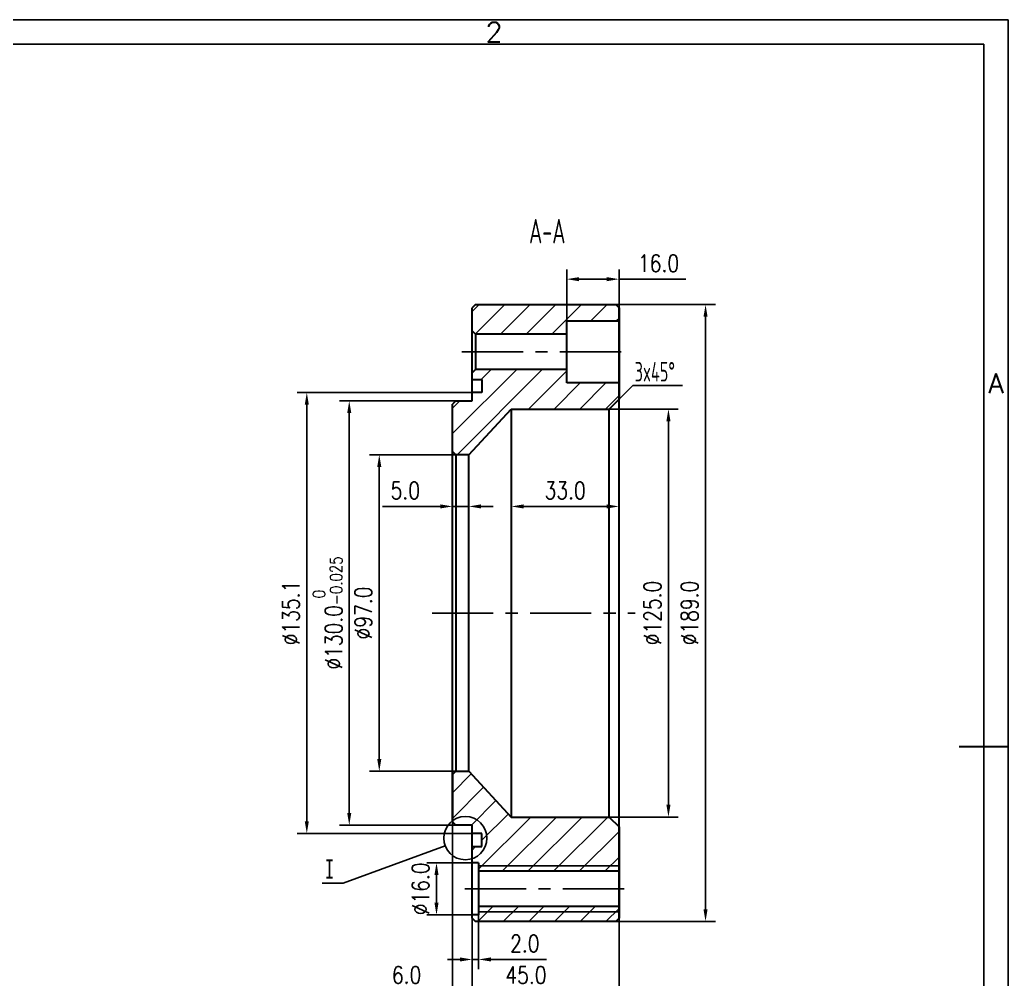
# Model space of a CAD drawing. Header units: millimetres. Extents: x -38 to 592, y -8 to 438.
# Drawn here: x 289.7 to 592.5, y 144.1 to 438 of the extents above; entities that cross this region are included whole.
import ezdxf
from ezdxf.enums import TextEntityAlignment as Align

# ---------------------------------------------------------------- set-up
doc = ezdxf.new("R2010")
doc.units = ezdxf.units.MM
doc.header["$LTSCALE"] = 15
doc.linetypes.add('CENTER', pattern=[2, 1.25, -0.25, 0.25, -0.25])
doc.layers.add('1轮廓实线层', color=7, linetype='Continuous', lineweight=30)
for name, color, linetype in [('2细线层', 4, 'Continuous'), ('3中心线层', 1, 'CENTER'), ('5剖面线层', 2, 'Continuous'), ('6文字层', 3, 'Continuous'), ('7标注层', 4, 'Continuous'), ('图框层', 7, 'Continuous')]:
    doc.layers.add(name, color=color, linetype=linetype)
doc.styles.add('Annotative', font='SimSun.ttf')
doc.styles.add('PC_TEXTSTYLE', font='isocp.shx', dxfattribs={"width": 0.8, "bigfont": 'hzfs.shx'})
doc.styles.add('TH_GBDIM', font='romans.shx', dxfattribs={"width": 0.8, "bigfont": 'gbcbig.shx'})
doc.dimstyles.new('TH_GBDIM', dxfattribs={"dimscale": 1.5, "dimtxt": 3.5, "dimasz": 2.5, "dimexe": 2, "dimexo": 0, "dimgap": 1.5, "dimtad": 1, "dimdec": 1, "dimzin": 0, "dimdsep": 46, "dimtxsty": 'TH_GBDIM', "dimcen": 2.5, "dimclrd": 130, "dimclre": 130, "dimclrt": 3, "dimadec": 0, "dimazin": 0, "dimtfac": 0.714286, "dimtdec": 1, "dimtmove": 0, "dimatfit": 3, "dimfxl": 1, "dimtzin": 0, "dimlwd": -1, "dimlwe": -1, "dimarcsym": 0})

# ---------------------------------------------------------------- blocks, each defined once
blk = doc.blocks.new('*D8')
at = {"layer": '7标注层', "color": 130}
for p, q in [((470.28, 318.75), (491.43, 318.75)), ((488.43, 315), (488.43, 197.5)), ((470.28, 193.75), (491.43, 193.75))]:
    blk.add_line(p, q, dxfattribs=at)
for points in [[(487.8, 315), (489.05, 315), (488.43, 318.75)], [(487.8, 197.5), (489.05, 197.5), (488.43, 193.75)]]:
    blk.add_solid(points, dxfattribs=at)
at = {"layer": 'Defpoints', "color": 0}
for p in [(470.28, 318.75), (470.28, 193.75), (488.43, 193.75)]:
    blk.add_point(p, dxfattribs=at)
at = {"layer": '7标注层', "color": 3, "insert": (483.55, 256.25), "char_height": 5.25, "attachment_point": 5, "rotation": 90, "style": 'TH_GBDIM'}
blk.add_mtext('{%%c125.0}{}{}', dxfattribs=at)
blk = doc.blocks.new('*D9')
at = {"layer": '7标注层', "color": 130}
for p, q in [((472.28, 350.75), (502.79, 350.75)), ((499.79, 347), (499.79, 165.5)), ((472.28, 161.75), (502.79, 161.75))]:
    blk.add_line(p, q, dxfattribs=at)
for points in [[(499.16, 347), (500.41, 347), (499.79, 350.75)], [(499.16, 165.5), (500.41, 165.5), (499.79, 161.75)]]:
    blk.add_solid(points, dxfattribs=at)
at = {"layer": 'Defpoints', "color": 0}
for p in [(472.28, 350.75), (472.28, 161.75), (499.79, 161.75)]:
    blk.add_point(p, dxfattribs=at)
at = {"layer": '7标注层', "color": 3, "insert": (494.91, 256.25), "char_height": 5.25, "attachment_point": 5, "rotation": 90, "style": 'TH_GBDIM'}
blk.add_mtext('{%%c189.0}{}{}', dxfattribs=at)
blk = doc.blocks.new('*D10')
at = {"layer": '7标注层', "color": 130}
for p, q in [((423.28, 321.25), (387.66, 321.25)), ((390.66, 317.5), (390.66, 195)), ((424.3, 191.25), (387.66, 191.25))]:
    blk.add_line(p, q, dxfattribs=at)
for points in [[(390.03, 317.5), (391.28, 317.5), (390.66, 321.25)], [(390.03, 195), (391.28, 195), (390.66, 191.25)]]:
    blk.add_solid(points, dxfattribs=at)
at = {"layer": 'Defpoints', "color": 0}
for p in [(423.28, 321.25), (390.66, 191.25), (424.3, 191.25)]:
    blk.add_point(p, dxfattribs=at)
at = {"layer": '7标注层', "color": 3, "insert": (384.03, 256.25), "char_height": 5.25, "attachment_point": 5, "rotation": 90, "style": 'TH_GBDIM'}
blk.add_mtext('{%%c130.0}{}{\\H0.7143x;\\S 0^ -0.025;}', dxfattribs=at)
blk = doc.blocks.new('*D11')
at = {"layer": '7标注层', "color": 130}
for p, q in [((423.28, 304.75), (396.85, 304.75)), ((399.85, 301), (399.85, 211.5)), ((423.28, 207.75), (396.85, 207.75))]:
    blk.add_line(p, q, dxfattribs=at)
for points in [[(399.23, 301), (400.48, 301), (399.85, 304.75)], [(399.23, 211.5), (400.48, 211.5), (399.85, 207.75)]]:
    blk.add_solid(points, dxfattribs=at)
at = {"layer": 'Defpoints', "color": 0}
for p in [(423.28, 304.75), (399.85, 207.75), (423.28, 207.75)]:
    blk.add_point(p, dxfattribs=at)
at = {"layer": '7标注层', "color": 3, "insert": (394.98, 256.25), "char_height": 5.25, "attachment_point": 5, "rotation": 90, "style": 'TH_GBDIM'}
blk.add_mtext('{%%c97.0}{}{}', dxfattribs=at)
blk = doc.blocks.new('*D12')
at = {"layer": '7标注层', "color": 130}
for p, q in [((428.28, 162.75), (428.28, 137.46)), ((473.28, 162.75), (473.28, 137.46)), ((432.03, 140.46), (469.53, 140.46))]:
    blk.add_line(p, q, dxfattribs=at)
for points in [[(432.03, 141.08), (432.03, 139.83), (428.28, 140.46)], [(469.53, 141.08), (469.53, 139.83), (473.28, 140.46)]]:
    blk.add_solid(points, dxfattribs=at)
at = {"layer": 'Defpoints', "color": 0}
for p in [(428.28, 162.75), (473.28, 162.75), (473.28, 140.46)]:
    blk.add_point(p, dxfattribs=at)
at = {"layer": '7标注层', "color": 3, "insert": (444.78, 145.33), "char_height": 5.25, "attachment_point": 5, "style": 'TH_GBDIM'}
blk.add_mtext('45.0', dxfattribs=at)
blk = doc.blocks.new('*D13')
at = {"layer": '7标注层', "color": 130}
for p, q in [((418.53, 288.9), (400.88, 288.9)), ((427.28, 288.9), (422.28, 288.9)), ((431.03, 288.9), (434.78, 288.9))]:
    blk.add_line(p, q, dxfattribs=at)
for points in [[(418.53, 289.53), (418.53, 288.28), (422.28, 288.9)], [(431.03, 289.53), (431.03, 288.28), (427.28, 288.9)]]:
    blk.add_solid(points, dxfattribs=at)
at = {"layer": 'Defpoints', "color": 0}
for p in [(422.28, 305.75), (427.28, 288.9), (427.28, 288.9)]:
    blk.add_point(p, dxfattribs=at)
at = {"layer": '7标注层', "color": 3, "insert": (407.83, 293.78), "char_height": 5.25, "attachment_point": 5, "style": 'TH_GBDIM'}
blk.add_mtext('{5.0}{}{}', dxfattribs=at)
blk = doc.blocks.new('*D14')
at = {"layer": '7标注层', "color": 130}
for p, q in [((457.28, 345.75), (457.28, 361.53)), ((473.28, 345.75), (473.28, 361.53)), ((461.03, 358.53), (469.53, 358.53)), ((473.28, 358.53), (493.73, 358.53))]:
    blk.add_line(p, q, dxfattribs=at)
for points in [[(461.03, 359.15), (461.03, 357.9), (457.28, 358.53)], [(469.53, 359.15), (469.53, 357.9), (473.28, 358.53)]]:
    blk.add_solid(points, dxfattribs=at)
at = {"layer": 'Defpoints', "color": 0}
for p in [(473.28, 358.53), (457.28, 345.75), (473.28, 345.75)]:
    blk.add_point(p, dxfattribs=at)
at = {"layer": '7标注层', "color": 3, "insert": (485.38, 363.4), "char_height": 5.25, "attachment_point": 5, "style": 'TH_GBDIM'}
blk.add_mtext('16.0', dxfattribs=at)
blk = doc.blocks.new('*D18')
at = {"layer": '7标注层', "color": 130}
for p, q in [((428.28, 323.8), (374.65, 323.8)), ((377.65, 320.05), (377.65, 192.45)), ((428.28, 188.7), (374.65, 188.7))]:
    blk.add_line(p, q, dxfattribs=at)
for points in [[(377.03, 320.05), (378.28, 320.05), (377.65, 323.8)], [(377.03, 192.45), (378.28, 192.45), (377.65, 188.7)]]:
    blk.add_solid(points, dxfattribs=at)
at = {"layer": 'Defpoints', "color": 0}
for p in [(428.28, 323.8), (377.65, 188.7), (428.28, 188.7)]:
    blk.add_point(p, dxfattribs=at)
at = {"layer": '7标注层', "color": 3, "insert": (372.78, 256.25), "char_height": 5.25, "attachment_point": 5, "rotation": 90, "style": 'TH_GBDIM'}
blk.add_mtext('{%%c135.1}{}{}', dxfattribs=at)
blk = doc.blocks.new('*D19')
at = {"layer": '7标注层', "color": 130}
for p, q in [((422.28, 192.25), (422.28, 137.47)), ((428.28, 162.75), (428.28, 137.47)), ((418.53, 140.47), (401.68, 140.47)), ((428.28, 140.47), (422.28, 140.47)), ((432.03, 140.47), (435.78, 140.47))]:
    blk.add_line(p, q, dxfattribs=at)
for points in [[(418.53, 141.1), (418.53, 139.85), (422.28, 140.47)], [(432.03, 141.1), (432.03, 139.85), (428.28, 140.47)]]:
    blk.add_solid(points, dxfattribs=at)
at = {"layer": 'Defpoints', "color": 0}
for p in [(422.28, 192.25), (428.28, 162.75), (428.28, 140.47)]:
    blk.add_point(p, dxfattribs=at)
at = {"layer": '7标注层', "color": 3, "insert": (408.23, 145.35), "char_height": 5.25, "attachment_point": 5, "style": 'TH_GBDIM'}
blk.add_mtext('6.0', dxfattribs=at)
blk = doc.blocks.new('*D23')
at = {"layer": '7标注层', "color": 130}
for p, q in [((428.28, 179.75), (414.37, 179.75)), ((417.37, 176), (417.37, 167.5)), ((428.28, 163.75), (414.37, 163.75))]:
    blk.add_line(p, q, dxfattribs=at)
for points in [[(416.75, 176), (418, 176), (417.37, 179.75)], [(416.75, 167.5), (418, 167.5), (417.37, 163.75)]]:
    blk.add_solid(points, dxfattribs=at)
at = {"layer": 'Defpoints', "color": 0}
for p in [(428.28, 179.75), (417.37, 163.75), (428.28, 163.75)]:
    blk.add_point(p, dxfattribs=at)
at = {"layer": '7标注层', "color": 3, "insert": (412.5, 171.75), "char_height": 5.25, "attachment_point": 5, "rotation": 90, "style": 'TH_GBDIM'}
blk.add_mtext('{%%c16.0}{}{}', dxfattribs=at)
blk = doc.blocks.new('*D24')
at = {"layer": '7标注层', "color": 130}
for p, q in [((428.28, 163.75), (428.28, 147.11)), ((430.28, 163.75), (430.28, 147.11)), ((424.53, 150.11), (420.78, 150.11)), ((428.28, 150.11), (430.28, 150.11)), ((434.03, 150.11), (451.08, 150.11))]:
    blk.add_line(p, q, dxfattribs=at)
for points in [[(424.53, 150.74), (424.53, 149.49), (428.28, 150.11)], [(434.03, 150.74), (434.03, 149.49), (430.28, 150.11)]]:
    blk.add_solid(points, dxfattribs=at)
at = {"layer": 'Defpoints', "color": 0}
for p in [(428.28, 163.75), (430.28, 163.75), (430.28, 150.11)]:
    blk.add_point(p, dxfattribs=at)
at = {"layer": '7标注层', "color": 3, "insert": (444.43, 154.99), "char_height": 5.25, "attachment_point": 5, "style": 'TH_GBDIM'}
blk.add_mtext('2.0', dxfattribs=at)
blk = doc.blocks.new('*D28')
at = {"layer": '7标注层', "color": 130}
blk.add_line((444.03, 288.9), (469.53, 288.9), dxfattribs=at)
for points in [[(444.03, 289.53), (444.03, 288.28), (440.28, 288.9)], [(469.53, 289.53), (469.53, 288.28), (473.28, 288.9)]]:
    blk.add_solid(points, dxfattribs=at)
at = {"layer": 'Defpoints', "color": 0}
for p in [(440.28, 288.9), (473.28, 288.9), (473.28, 288.9)]:
    blk.add_point(p, dxfattribs=at)
at = {"layer": '7标注层', "color": 3, "insert": (456.78, 293.78), "char_height": 5.25, "attachment_point": 5, "style": 'TH_GBDIM'}
blk.add_mtext('{33.0}{}{}', dxfattribs=at)

msp = doc.modelspace()

# ---------------------------------------------------------------- hatches: boundary and pattern name
at = {"layer": '5剖面线层'}
h = msp.add_hatch(dxfattribs=at)
h.set_pattern_fill('ANSI31', color=256, scale=1.75, style=0)
h.set_pattern_definition([(45, (40.3635, 0), (-3.92886, 3.92886), [])])
h.paths.add_polyline_path([(473.28, 349.75), (472.28, 350.75), (429.28, 350.75), (428.28, 349.75), (428.28, 342.65), (429.28, 341.65), (457.28, 341.65), (457.28, 345.75), (473.28, 345.75)])
h.paths.add_polyline_path([(473.28, 326.75), (457.28, 326.75), (457.28, 330.85), (429.28, 330.85), (428.28, 329.85), (428.28, 327.8), (431.28, 327.8), (431.28, 323.8), (428.28, 323.8), (428.28, 321.25), (423.28, 321.25), (422.28, 320.25), (422.28, 305.75), (423.28, 304.75), (427.28, 304.75), (440.28, 318.75), (470.28, 318.75), (473.28, 321.75)])
h.paths.add_polyline_path([(473.28, 190.75), (470.28, 193.75), (440.28, 193.75), (427.28, 207.75), (423.28, 207.75), (422.28, 206.75), (422.28, 192.25), (423.28, 191.25), (428.28, 191.25), (428.28, 188.7), (431.28, 188.7), (431.28, 184.7), (428.28, 184.7), (428.28, 179.75), (430.28, 179.75), (430.28, 178.75), (473.28, 178.75)])
h.paths.add_polyline_path([(473.28, 164.75), (430.28, 164.75), (430.28, 163.75), (428.28, 163.75), (428.28, 162.75), (429.28, 161.75), (472.28, 161.75), (473.28, 162.75)])
h.paths.add_polyline_path([(473.28, 166.35), (430.28, 166.35), (430.28, 164.75), (473.28, 164.75)])
h.paths.add_polyline_path([(473.28, 178.75), (430.28, 178.75), (430.28, 177.15), (473.28, 177.15)])

# ---------------------------------------------------------------- linework, layer by layer
at = {"layer": '1轮廓实线层'}
for p, q in [((429.28, 350.75), (428.28, 349.75)), ((428.28, 321.25), (428.28, 349.75)), ((429.28, 350.75), (472.28, 350.75)), ((472.28, 350.75), (473.28, 349.75)), ((473.28, 162.75), (473.28, 349.75)), ((473.28, 349.75), (473.28, 321.75)), ((457.28, 326.75), (457.28, 345.75)), ((457.28, 345.75), (473.28, 345.75)), ((428.28, 342.65), (429.28, 341.65)), ((457.28, 341.65), (429.28, 341.65)), ((429.28, 341.65), (429.28, 330.85)), ((429.28, 330.85), (428.28, 329.85)), ((457.28, 330.85), (429.28, 330.85)), ((428.28, 327.8), (431.28, 327.8)), ((431.28, 327.8), (431.28, 323.8)), ((473.28, 326.75), (457.28, 326.75)), ((423.28, 321.25), (422.28, 320.25)), ((423.28, 321.25), (428.28, 321.25)), ((431.28, 323.8), (428.28, 323.8)), ((470.28, 318.75), (473.28, 321.75)), ((422.28, 192.25), (422.28, 320.25)), ((422.28, 305.75), (422.28, 320.25)), ((427.28, 304.75), (440.28, 318.75)), ((440.28, 318.75), (440.28, 193.75)), ((440.28, 318.75), (470.28, 318.75)), ((470.28, 193.75), (470.28, 318.75)), ((423.28, 304.75), (422.28, 305.75)), ((427.28, 304.75), (423.28, 304.75)), ((423.28, 304.75), (423.28, 207.75)), ((427.28, 207.75), (427.28, 304.75)), ((592.5, 215.25), (577.5, 215.25)), ((423.28, 207.75), (422.28, 206.75)), ((422.28, 206.75), (422.28, 192.25)), ((423.28, 207.75), (427.28, 207.75)), ((427.28, 207.75), (440.28, 193.75)), ((422.28, 192.25), (423.28, 191.25)), ((428.28, 191.25), (423.28, 191.25)), ((428.28, 162.75), (428.28, 191.25)), ((440.28, 193.75), (470.28, 193.75)), ((470.28, 193.75), (473.28, 190.75)), ((473.28, 190.75), (473.28, 162.75)), ((431.28, 188.7), (428.28, 188.7)), ((431.28, 184.7), (431.28, 188.7)), ((428.28, 184.7), (431.28, 184.7)), ((430.28, 179.75), (428.28, 179.75)), ((430.28, 179.75), (430.28, 163.75)), ((473.28, 177.15), (430.28, 177.15)), ((430.28, 163.75), (428.28, 163.75)), ((473.28, 166.35), (430.28, 166.35)), ((428.28, 162.75), (429.28, 161.75)), ((472.28, 161.75), (429.28, 161.75)), ((473.28, 162.75), (472.28, 161.75))]:
    msp.add_line(p, q, dxfattribs=at)
at = {"layer": '2细线层'}
for p, q in [((592.5, 438), (-37.5, 438)), ((592.5, 438), (592.5, -7.5)), ((592.5, 215.25), (585, 215.25)), ((473.28, 178.75), (430.28, 178.75)), ((473.28, 164.75), (430.28, 164.75))]:
    msp.add_line(p, q, dxfattribs=at)
at = {"layer": '3中心线层'}
for p, q in [((473.91, 336.25), (425.16, 336.25)), ((416.03, 256.25), (478.21, 256.25)), ((474.84, 171.75), (425.59, 171.75))]:
    msp.add_line(p, q, dxfattribs=at)
at = {"layer": '7标注层'}
for p, q in [((470.28, 318.75), (477.52, 325.99)), ((477.52, 325.99), (492.75, 325.99))]:
    msp.add_line(p, q, dxfattribs=at)
msp.add_circle((426.21, 187.29), 6.62, dxfattribs=at)
at = {"layer": '图框层'}
for q in [(0, 430.5), (585, 0)]:
    msp.add_line((585, 430.5), q, dxfattribs=at)

# ---------------------------------------------------------------- texts
at = {"layer": '6文字层', "style": 'TH_GBDIM'}
for s, p in [('2', (435, 434.25)), ('A', (588.75, 326.62))]:
    msp.add_text(s, height=6, dxfattribs=at).set_placement(p, align=Align.MIDDLE)
at = {"layer": '6文字层', "width": 0.667}
for s, height, style, p in [('A-A', 7.5, 'PC_TEXTSTYLE', (445.73, 369.5)), ('3x45%%d', 6, 'PC_TEXTSTYLE', (478.09, 327.18)), ('I', 6, 'Annotative', (383.25, 174.83))]:
    msp.add_text(s, height=height, dxfattribs=dict(at, style=style)).set_placement(p)

# ---------------------------------------------------------------- dimensions: what is measured, and where the dimension line sits
at = {"layer": '7标注层'}
for base, p1, p2, picture, middle in [((473.28, 358.53), (457.28, 345.75), (473.28, 345.75), '*D14', (485.38, 363.4)), ((430.28, 150.11), (428.28, 163.75), (430.28, 163.75), '*D24', (444.43, 154.99))]:
    dim = msp.add_linear_dim(base=base, p1=p1, p2=p2, dimstyle='TH_GBDIM', dxfattribs=at)
    dim.commit()
    dim.dimension.update_dxf_attribs({"geometry": picture, "text_midpoint": middle})
for base, p1, p2, picture, middle in [((499.79, 161.75), (472.28, 350.75), (472.28, 161.75), '*D9', (499.79, 256.25)), ((377.65, 188.7), (428.28, 323.8), (428.28, 188.7), '*D18', (377.65, 256.25)), ((399.85, 207.75), (423.28, 304.75), (423.28, 207.75), '*D11', (399.85, 256.25)), ((417.37, 163.75), (428.28, 179.75), (428.28, 163.75), '*D23', (417.37, 171.75))]:
    dim = msp.add_linear_dim(base=base, p1=p1, p2=p2, angle=90, text='{%%c<>}{}{}', dimstyle='TH_GBDIM', override={"dimgap": 1.5, "dimtad": 1, "dimjust": 0, "dimdec": 1, "dimlfac": 1, "dimse1": 0, "dimse2": 0, "dimsd1": 0, "dimsd2": 0}, dxfattribs=at)
    dim.commit()
    dim.dimension.update_dxf_attribs({"geometry": picture, "text_midpoint": middle, "dimtype": 160})
for base, p1, p2, text, picture, middle in [((390.66, 191.25), (423.28, 321.25), (424.3, 191.25), '{%%c<>}{}{\\H0.7143x;\\S 0^ -0.025;}', '*D10', (384.03, 256.25)), ((488.43, 193.75), (470.28, 318.75), (470.28, 193.75), '{%%c<>}{}{}', '*D8', (483.55, 256.25))]:
    dim = msp.add_linear_dim(base=base, p1=p1, p2=p2, angle=90, text=text, dimstyle='TH_GBDIM', override={"dimgap": 1.5, "dimtad": 1, "dimjust": 0, "dimdec": 1, "dimlfac": 1, "dimse1": 0, "dimse2": 0, "dimsd1": 0, "dimsd2": 0}, dxfattribs=at)
    dim.commit()
    dim.dimension.update_dxf_attribs({"geometry": picture, "text_midpoint": middle})
dim = msp.add_linear_dim(base=(427.28, 288.9), p1=(422.28, 305.75), p2=(427.28, 288.9), text='{<>}{}{}', dimstyle='TH_GBDIM', override={"dimgap": 1.5, "dimtad": 1, "dimjust": 0, "dimdec": 1, "dimlfac": 1, "dimse1": 1, "dimse2": 1, "dimsd1": 0, "dimsd2": 0}, dxfattribs=at)
dim.commit()
dim.dimension.update_dxf_attribs({"geometry": '*D13', "text_midpoint": (407.83, 288.9), "dimtype": 160})
dim = msp.add_linear_dim(base=(473.28, 288.9), p1=(440.28, 288.9), p2=(473.28, 288.9), text='{<>}{}{}', dimstyle='TH_GBDIM', override={"dimgap": 1.5, "dimtad": 1, "dimjust": 0, "dimdec": 1, "dimlfac": 1, "dimse1": 1, "dimse2": 1, "dimsd1": 0, "dimsd2": 0}, dxfattribs=at)
dim.commit()
dim.dimension.update_dxf_attribs({"geometry": '*D28', "text_midpoint": (456.78, 293.78)})
for base, p1, p2, picture, middle in [((428.28, 140.47), (422.28, 192.25), (428.28, 162.75), '*D19', (408.23, 140.47)), ((473.28, 140.46), (428.28, 162.75), (473.28, 162.75), '*D12', (444.78, 140.46))]:
    dim = msp.add_linear_dim(base=base, p1=p1, p2=p2, dimstyle='TH_GBDIM', dxfattribs=at)
    dim.commit()
    dim.dimension.update_dxf_attribs({"geometry": picture, "text_midpoint": middle, "dimtype": 160})

# ---------------------------------------------------------------- leaders
msp.add_leader([(420.05, 184.97), (388.74, 173.49), (382.31, 173.49)], dimstyle='TH_GBDIM', override={"dimgap": 1.5, "dimtad": 0, "dimldrblk": 'None'}, dxfattribs=at)

doc.saveas('drawing.dxf')
